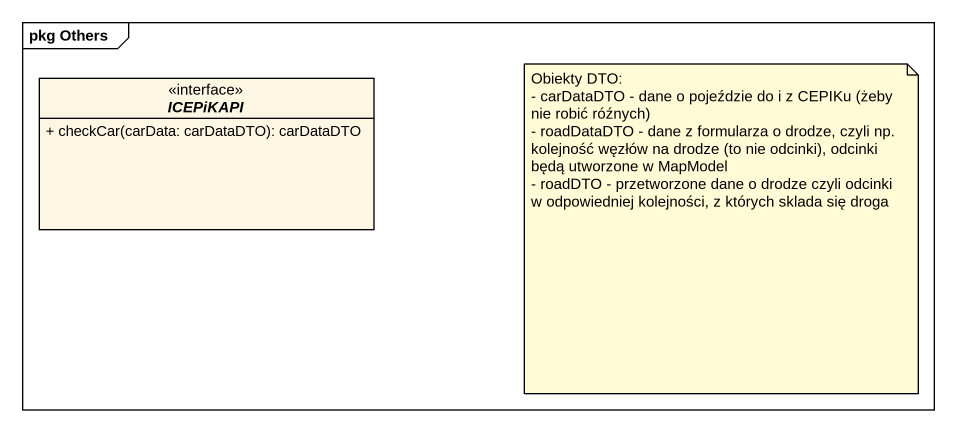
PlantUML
@startuml
mainframe pkg Others
hide circle
hide empty members
skinparam classAttributeIconSize 0
interface ICEPiKAPI {
  + checkCar(carData: carDataDTO): carDataDTO
}
note as N1
  Obiekty DTO:
  - carDataDTO - dane o pojeździe do i z CEPIKu (żeby nie robić róźnych)
  - roadDataDTO - dane z formularza o drodze, czyli np. kolejność węzłów na drodze (to nie odcinki), odcinki będą utworzone w MapModel
  - roadDTO - przetworzone dane o drodze czyli odcinki w odpowiedniej kolejności, z których sklada się droga
end note
@enduml
